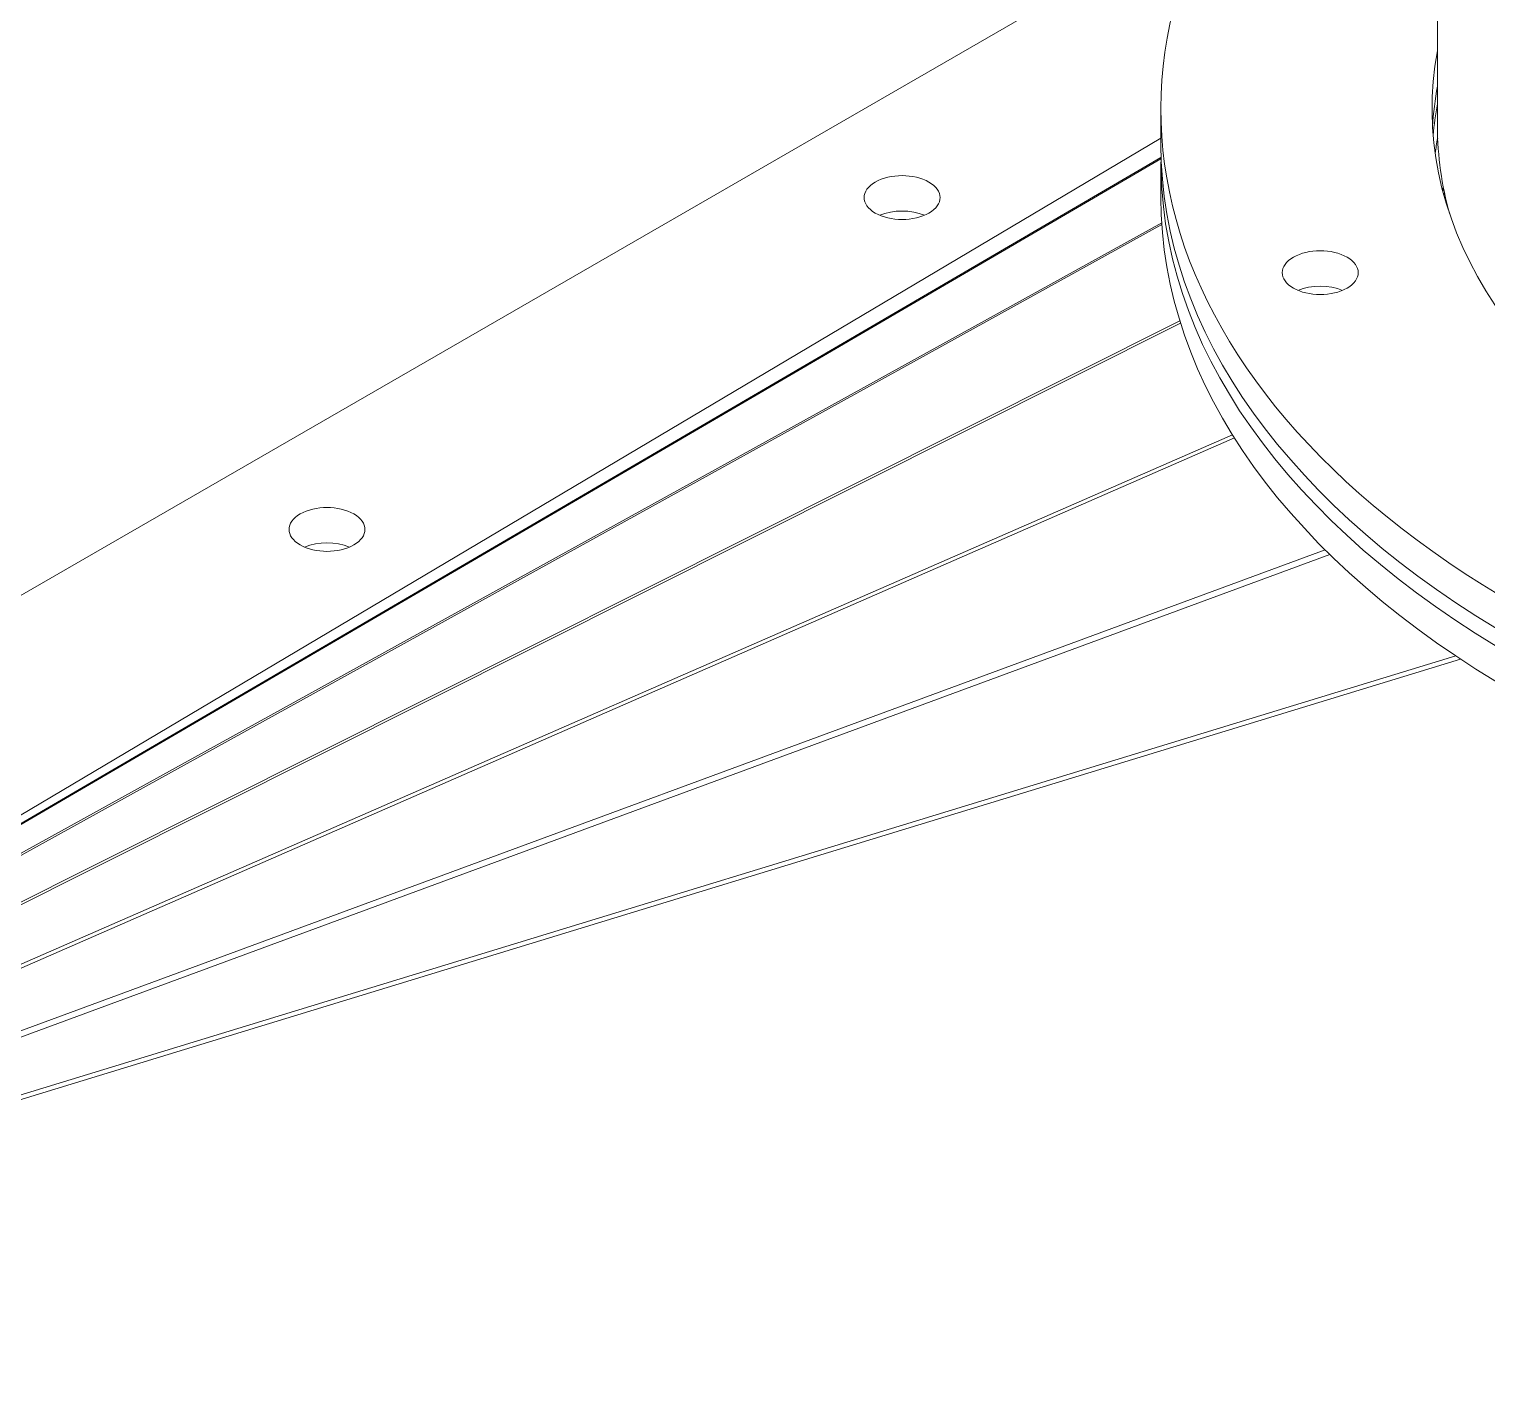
# Model space of a CAD drawing. Header units: inches. Extents: x -350577 to -266477, y -437959 to -377535.
# Drawn here: x -289570.6 to -289301.8, y -414838.2 to -414589.1 of the extents above; entities that cross this region are included whole.
import ezdxf

# ---------------------------------------------------------------- set-up
doc = ezdxf.new("R2010")
doc.units = ezdxf.units.IN
doc.header["$MEASUREMENT"] = 0
doc.layers.add('ORGINAL (itatec)', color=3, linetype='Continuous', lineweight=9)
doc.styles.add('Geniso', font='geniso.shx', dxfattribs={"oblique": 15})
doc.dimstyles.new('scale 1b100', dxfattribs={"dimscale": 100, "dimtxt": 3, "dimasz": 2.5, "dimexe": 1, "dimexo": 1, "dimgap": 1, "dimtad": 1, "dimdec": 0, "dimzin": 0, "dimdsep": 46, "dimtxsty": 'Geniso', "dimcen": 0, "dimclrd": 1, "dimclre": 1, "dimclrt": 7, "dimadec": 0, "dimazin": 0, "dimtfac": 1, "dimtdec": 0, "dimtmove": 0, "dimatfit": 3, "dimfxl": 0.75, "dimtolj": 1, "dimtzin": 0, "dimarcsym": 0})

msp = doc.modelspace()

# ---------------------------------------------------------------- linework, layer by layer
at = {"layer": 'ORGINAL (itatec)', "extrusion": (-5.55112e-17, 0.816497, 0.57735)}
for p, q in [((-289310.91, -414607.14), (-289310.91, -414538.19)), ((-289352.54, -414566.82), (-289780.88, -414814.12)), ((-289361.91, -414603.87), (-289361.91, -414610.4)), ((-289361.91, -414609.26), (-289741.12, -414834.41)), ((-289741.12, -414834.41), (-289361.91, -414612.83)), ((-289361.91, -414613.03), (-289741.33, -414834.73)), ((-289361.91, -414613.67), (-289361.91, -414620.2)), ((-289309.94, -414618.65), (-289309.85, -414618.23)), ((-289310.01, -414618.69), (-289309.94, -414618.65)), ((-289309.71, -414618.92), (-289309.94, -414618.65)), ((-289309.55, -414619.68), (-289309.82, -414619.43)), ((-289361.75, -414625.17), (-289741.48, -414835.15)), ((-289741.33, -414834.73), (-289361.77, -414624.84)), ((-289358.29, -414643.4), (-289741.6, -414835.7)), ((-289741.48, -414835.15), (-289358.42, -414642.97)), ((-289741.6, -414835.7), (-289348.73, -414663.96)), ((-289348.37, -414664.54), (-289741.69, -414836.47)), ((-289741.69, -414836.47), (-289331.63, -414685.21)), ((-289330.76, -414686.08), (-289741.68, -414837.66)), ((-289741.68, -414837.66), (-289307.55, -414704.77)), ((-289741.58, -414838.5), (-289306.65, -414705.37))]:
    msp.add_line(p, q, dxfattribs=at)
at = {"layer": 'ORGINAL (itatec)', "extrusion": (-1.0389e-16, 1.66533e-16, -1)}
msp.add_ellipse((-289137.41, -414603.87), major_axis=(-224.5, 0), ratio=0.57735, start_param=-0.785398, end_param=0.509263, dxfattribs=at)
at = {"layer": 'ORGINAL (itatec)'}
for centre, major_axis, start_param, end_param in [((-289137.41, -414603.87), (-174.5, 0), -0.107109, 0.785398), ((-289137.41, -414610.4), (-174.5, 0), -0.107109, -0.032423), ((-289137.41, -414613.67), (-174.5, 0), -0.107109, -0.048645), ((-289137.41, -414607.14), (-173.5, 0), 0, 0.161688), ((-289137.41, -414620.2), (-174.5, 0), -0.109119, -0.081133), ((-289409.65, -414620.2), (7, 0), -5.497787, 0.785398), ((-289332.53, -414634.06), (7, 0), -5.497787, 0.785398), ((-289515.71, -414681.44), (7, 0), -5.497787, 0.785398)]:
    msp.add_ellipse(centre, major_axis=major_axis, ratio=0.57735, start_param=start_param, end_param=end_param, dxfattribs=at)
at = {"layer": 'ORGINAL (itatec)', "extrusion": (-6.16298e-33, 5.55112e-17, -1)}
msp.add_ellipse((-289137.41, -414613.67), major_axis=(-224.5, 0), ratio=0.57735, start_param=-0.785398, end_param=0.012599, dxfattribs=at)
at = {"layer": 'ORGINAL (itatec)', "extrusion": (6.4403e-18, -5.55112e-17, -1)}
msp.add_ellipse((-289137.41, -414610.4), major_axis=(-224.5, 0), ratio=0.57735, start_param=-0.785398, end_param=0, dxfattribs=at)
at = {"layer": 'ORGINAL (itatec)', "extrusion": (-9.27492e-17, 2.22045e-16, -1)}
msp.add_ellipse((-289137.41, -414620.2), major_axis=(-224.5, 0), ratio=0.57735, start_param=-0.785398, end_param=0, dxfattribs=at)
at = {"layer": 'ORGINAL (itatec)', "extrusion": (-1.1481e-16, 5.55112e-17, -1)}
for centre in [(-289409.65, -414626.73), (-289515.71, -414687.97)]:
    msp.add_ellipse(centre, major_axis=(7, 0), ratio=0.57735, start_param=-2.200636, end_param=-0.940957, dxfattribs=at)
at = {"layer": 'ORGINAL (itatec)', "extrusion": (-6.60742e-17, 1.11022e-16, -1)}
msp.add_ellipse((-289332.53, -414640.59), major_axis=(7, 0), ratio=0.57735, start_param=-2.200636, end_param=-0.940957, dxfattribs=at)

# ---------------------------------------------------------------- leaders
at = {"layer": 'ORGINAL (itatec)'}
msp.add_leader([(-289311.61, -414489.01), (-290106.11, -414679.93), (-290434.75, -414679.93)], dimstyle='scale 1b100', override={"dimldrblk": 'DotSmall'}, dxfattribs=at)

doc.saveas('drawing.dxf')
